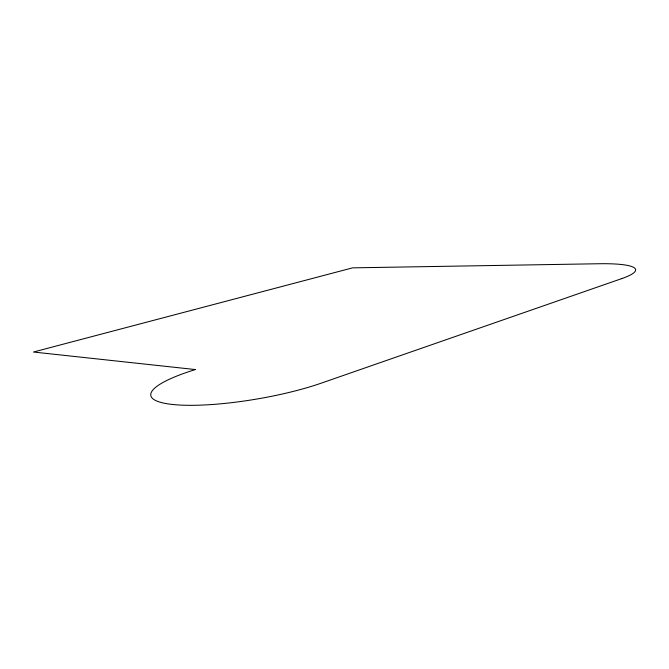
<?xml version="1.0" encoding="UTF-8"?>
<svg xmlns="http://www.w3.org/2000/svg" width="669" height="669" viewBox="0 0 669 669"><rect width="100%" height="100%" fill="white"/><g stroke="black" fill="none" stroke-linecap="round" stroke-linejoin="round"><path stroke-width="1" d="M621.735 278.613L321.153 383.186A104.088 21.333 -9.7 0 1 172.284 404.444A104.088 21.333 -9.7 0 1 195.398 369.564L33.45 352.028L352.596 267.851L598.755 263.745A82.638 12.544 -6.9 0 1 621.735 278.613"/></g></svg>
